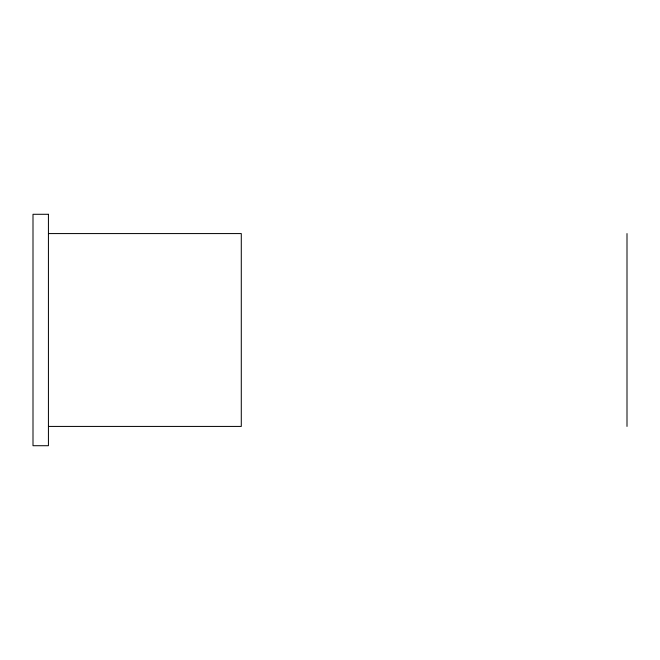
<?xml version="1.0" encoding="UTF-8"?>
<svg xmlns="http://www.w3.org/2000/svg" width="660" height="660" viewBox="0 0 660 660"><rect width="100%" height="100%" fill="white"/><g stroke="black" fill="none" stroke-linecap="round" stroke-linejoin="round"><path stroke-width="0.99" d="M48.428 233.574L241.288 233.574L241.288 426.426L48.428 426.426M627 233.574L627 426.426M48.428 214.285L33 214.285L33 445.714L48.428 445.714L48.428 214.285"/></g></svg>
